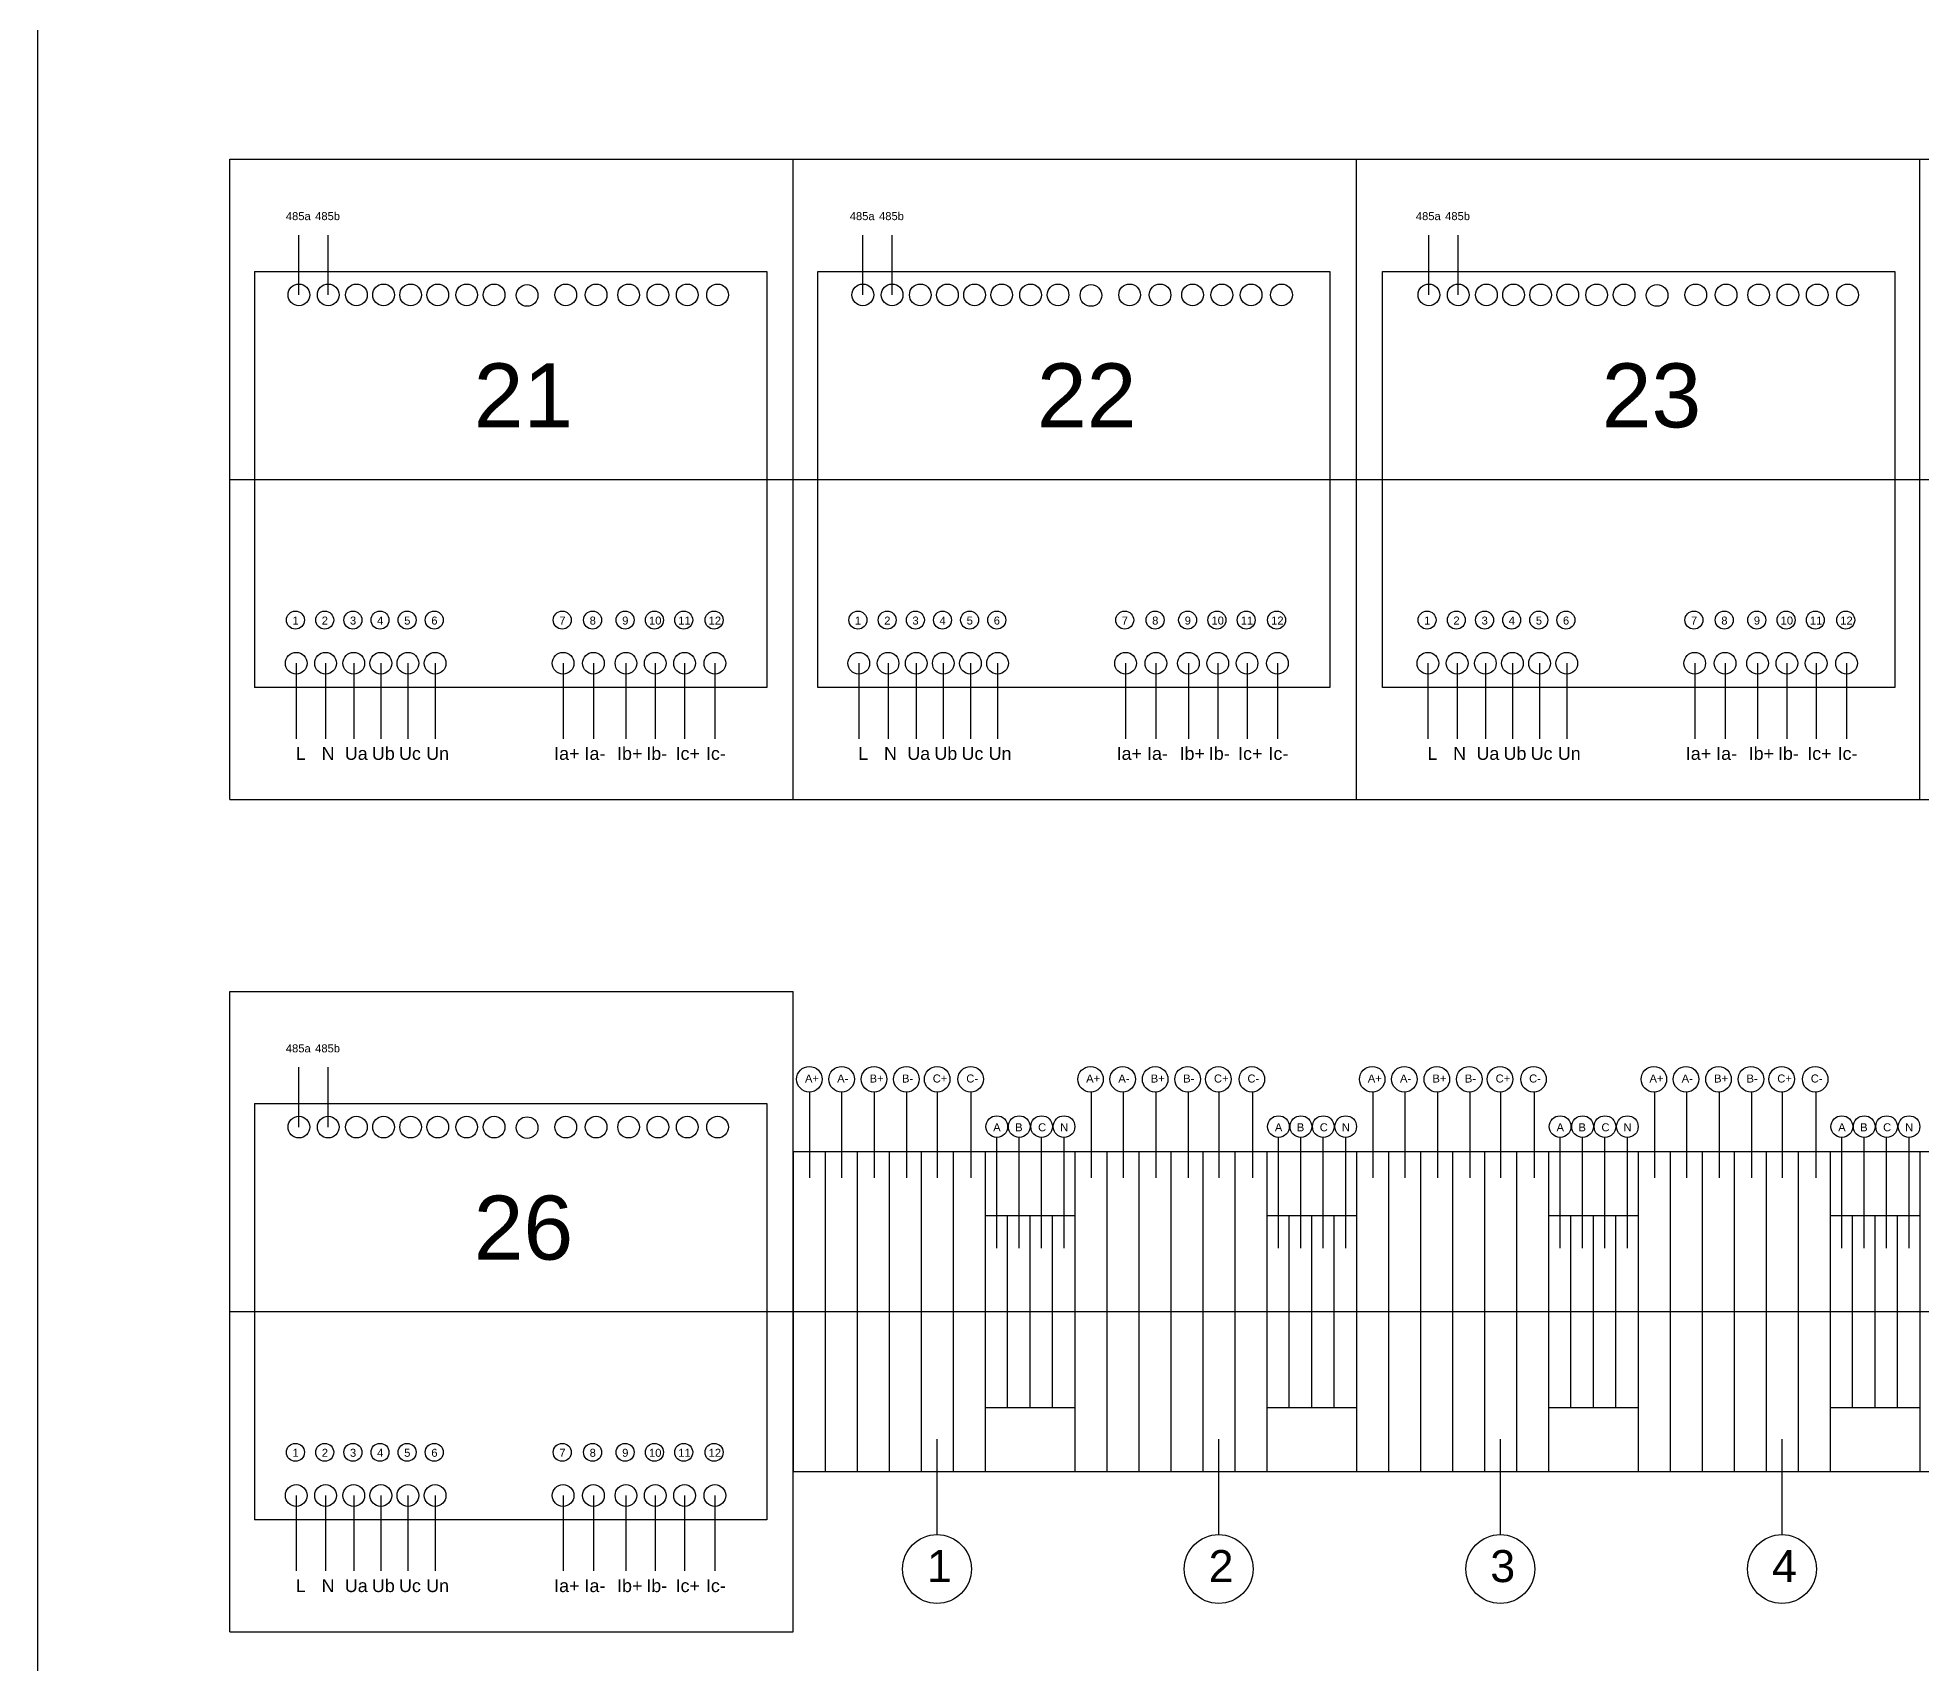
# Model space of a CAD drawing. Header units: millimetres. Extents: x 4250 to 10506, y 600 to 2800.
# Drawn here: x 4304 to 4892, y 1080 to 1588 of the extents above; entities that cross this region are included whole.
import ezdxf

# ---------------------------------------------------------------- set-up
doc = ezdxf.new("R2010")
doc.units = ezdxf.units.MM
doc.styles.get("Standard").update_dxf_attribs({"font": 'arial.ttf'})

msp = doc.modelspace()

# ---------------------------------------------------------------- linework, layer by layer
for p, q in [((4303.727, 599.808), (4303.727, 2799.808)), ((4363.727, 1349.808), (4363.727, 1549.808)), ((4363.727, 1549.808), (5243.727, 1549.808)), ((4539.727, 1349.808), (4539.727, 1549.808)), ((4715.727, 1349.808), (4715.727, 1549.808)), ((4891.727, 1349.808), (4891.727, 1549.808)), ((4385.35, 1507.452), (4385.35, 1526.142)), ((4394.499, 1507.452), (4394.499, 1526.142)), ((4561.529, 1507.452), (4561.529, 1526.142)), ((4570.678, 1507.452), (4570.678, 1526.142)), ((4738.387, 1507.452), (4738.387, 1526.142)), ((4747.536, 1507.452), (4747.536, 1526.142)), ((4371.485, 1514.808), (4531.485, 1514.808)), ((4371.485, 1514.808), (4371.485, 1384.808)), ((4531.485, 1514.808), (4531.485, 1384.808)), ((4547.454, 1384.808), (4547.454, 1514.808)), ((4547.454, 1514.808), (4707.454, 1514.808)), ((4707.454, 1514.808), (4707.454, 1384.808)), ((4723.91, 1384.808), (4723.91, 1514.808)), ((4723.91, 1514.808), (4883.91, 1514.808)), ((4883.91, 1514.808), (4883.91, 1384.808)), ((4539.727, 1399.808), (4539.727, 1499.808)), ((4715.727, 1399.808), (4715.727, 1499.808)), ((4891.727, 1399.808), (4891.727, 1499.808)), ((4363.727, 1449.808), (5243.727, 1449.808)), ((4384.51, 1392.362), (4384.51, 1368.782)), ((4393.659, 1392.362), (4393.659, 1368.782)), ((4402.469, 1392.362), (4402.469, 1368.782)), ((4410.941, 1392.362), (4410.941, 1368.782)), ((4419.412, 1392.362), (4419.412, 1368.782)), ((4427.883, 1392.362), (4427.883, 1368.782)), ((4467.869, 1392.362), (4467.869, 1368.782)), ((4477.357, 1392.362), (4477.357, 1368.782)), ((4487.523, 1392.362), (4487.523, 1368.782)), ((4496.672, 1392.362), (4496.672, 1368.782)), ((4505.821, 1392.362), (4505.821, 1368.782)), ((4515.309, 1392.362), (4515.309, 1368.782)), ((4560.244, 1392.362), (4560.244, 1368.782)), ((4569.393, 1392.362), (4569.393, 1368.782)), ((4578.203, 1392.362), (4578.203, 1368.782)), ((4586.675, 1392.362), (4586.675, 1368.782)), ((4595.146, 1392.362), (4595.146, 1368.782)), ((4603.618, 1392.362), (4603.618, 1368.782)), ((4643.603, 1392.362), (4643.603, 1368.782)), ((4653.091, 1392.362), (4653.091, 1368.782)), ((4663.257, 1392.362), (4663.257, 1368.782)), ((4672.406, 1392.362), (4672.406, 1368.782)), ((4681.555, 1392.362), (4681.555, 1368.782)), ((4691.043, 1392.362), (4691.043, 1368.782)), ((4738.063, 1392.362), (4738.063, 1368.782)), ((4747.212, 1392.362), (4747.212, 1368.782)), ((4756.022, 1392.362), (4756.022, 1368.782)), ((4764.494, 1392.362), (4764.494, 1368.782)), ((4772.965, 1392.362), (4772.965, 1368.782)), ((4781.437, 1392.362), (4781.437, 1368.782)), ((4821.422, 1392.362), (4821.422, 1368.782)), ((4830.91, 1392.362), (4830.91, 1368.782)), ((4841.076, 1392.362), (4841.076, 1368.782)), ((4850.225, 1392.362), (4850.225, 1368.782)), ((4859.374, 1392.362), (4859.374, 1368.782)), ((4868.862, 1392.362), (4868.862, 1368.782)), ((4531.485, 1384.808), (4371.485, 1384.808)), ((4707.454, 1384.808), (4547.454, 1384.808)), ((4883.91, 1384.808), (4723.91, 1384.808)), ((4363.727, 1349.808), (5243.727, 1349.808)), ((4363.727, 1089.808), (4363.727, 1289.808)), ((4539.727, 1089.808), (4539.727, 1289.808)), ((4385.35, 1247.452), (4385.35, 1266.142)), ((4394.499, 1247.452), (4394.499, 1266.142)), ((4371.485, 1254.808), (4531.485, 1254.808)), ((4371.485, 1254.808), (4371.485, 1124.808)), ((4531.485, 1254.808), (4531.485, 1124.808)), ((4544.831, 1258.41), (4544.831, 1231.652)), ((4554.89, 1258.41), (4554.89, 1231.652)), ((4565.019, 1258.41), (4565.019, 1231.652)), ((4575.148, 1258.41), (4575.148, 1231.652)), ((4584.751, 1258.41), (4584.751, 1231.652)), ((4595.23, 1258.41), (4595.23, 1231.652)), ((4632.831, 1258.41), (4632.831, 1231.652)), ((4642.89, 1258.41), (4642.89, 1231.652)), ((4653.019, 1258.41), (4653.019, 1231.652)), ((4663.148, 1258.41), (4663.148, 1231.652)), ((4672.751, 1258.41), (4672.751, 1231.652)), ((4683.23, 1258.41), (4683.23, 1231.652)), ((4720.831, 1258.41), (4720.831, 1231.652)), ((4730.89, 1258.41), (4730.89, 1231.652)), ((4741.019, 1258.41), (4741.019, 1231.652)), ((4751.148, 1258.41), (4751.148, 1231.652)), ((4760.751, 1258.41), (4760.751, 1231.652)), ((4771.23, 1258.41), (4771.23, 1231.652)), ((4808.831, 1258.41), (4808.831, 1231.652)), ((4818.89, 1258.41), (4818.89, 1231.652)), ((4829.019, 1258.41), (4829.019, 1231.652)), ((4839.148, 1258.41), (4839.148, 1231.652)), ((4848.751, 1258.41), (4848.751, 1231.652)), ((4859.23, 1258.41), (4859.23, 1231.652)), ((4539.727, 1139.808), (4539.727, 1239.808)), ((4539.727, 1139.808), (4539.727, 1239.808)), ((4549.727, 1239.808), (4549.727, 1139.808)), ((4559.727, 1239.808), (4559.727, 1139.808)), ((4569.727, 1239.808), (4569.727, 1139.808)), ((4579.727, 1239.808), (4579.727, 1139.808)), ((4589.727, 1239.808), (4589.727, 1139.808)), ((4599.727, 1239.808), (4599.727, 1139.808)), ((4637.727, 1239.808), (4637.727, 1139.808)), ((4647.727, 1239.808), (4647.727, 1139.808)), ((4657.727, 1239.808), (4657.727, 1139.808)), ((4667.727, 1239.808), (4667.727, 1139.808)), ((4677.727, 1239.808), (4677.727, 1139.808)), ((4687.727, 1239.808), (4687.727, 1139.808)), ((4725.727, 1239.808), (4725.727, 1139.808)), ((4735.727, 1239.808), (4735.727, 1139.808)), ((4745.727, 1239.808), (4745.727, 1139.808)), ((4755.727, 1239.808), (4755.727, 1139.808)), ((4765.727, 1239.808), (4765.727, 1139.808)), ((4775.727, 1239.808), (4775.727, 1139.808)), ((4813.727, 1239.808), (4813.727, 1139.808)), ((4823.727, 1239.808), (4823.727, 1139.808)), ((4833.727, 1239.808), (4833.727, 1139.808)), ((4843.727, 1239.808), (4843.727, 1139.808)), ((4853.727, 1239.808), (4853.727, 1139.808)), ((4863.727, 1239.808), (4863.727, 1139.808)), ((4363.727, 1189.808), (5243.727, 1189.808)), ((4384.51, 1132.362), (4384.51, 1108.782)), ((4393.659, 1132.362), (4393.659, 1108.782)), ((4402.469, 1132.362), (4402.469, 1108.782)), ((4410.941, 1132.362), (4410.941, 1108.782)), ((4419.412, 1132.362), (4419.412, 1108.782)), ((4427.883, 1132.362), (4427.883, 1108.782)), ((4467.869, 1132.362), (4467.869, 1108.782)), ((4477.357, 1132.362), (4477.357, 1108.782)), ((4487.523, 1132.362), (4487.523, 1108.782)), ((4496.672, 1132.362), (4496.672, 1108.782)), ((4505.821, 1132.362), (4505.821, 1108.782)), ((4515.309, 1132.362), (4515.309, 1108.782)), ((4531.485, 1124.808), (4371.485, 1124.808))]:
    msp.add_line(p, q)
at = {"color": 1}
for p, q in [((4539.727, 1239.808), (4539.727, 1139.808)), ((4599.727, 1239.808), (4599.727, 1139.808)), ((4599.727, 1239.808), (4599.727, 1139.808)), ((4627.727, 1239.808), (4627.727, 1139.808)), ((4687.727, 1239.808), (4687.727, 1139.808)), ((4687.727, 1239.808), (4687.727, 1139.808)), ((4715.727, 1239.808), (4715.727, 1139.808)), ((4775.727, 1239.808), (4775.727, 1139.808)), ((4775.727, 1239.808), (4775.727, 1139.808)), ((4803.727, 1239.808), (4803.727, 1139.808)), ((4863.727, 1239.808), (4863.727, 1139.808)), ((4863.727, 1239.808), (4863.727, 1139.808)), ((4891.727, 1239.808), (4891.727, 1139.808))]:
    msp.add_line(p, q, dxfattribs=at)
for centre, radius in [((4385.35, 1507.452), 3.389), ((4394.499, 1507.452), 3.389), ((4403.31, 1507.452), 3.389), ((4411.781, 1507.452), 3.389), ((4420.253, 1507.452), 3.389), ((4428.724, 1507.452), 3.389), ((4437.755, 1507.452), 3.389), ((4446.333, 1507.452), 3.389), ((4456.626, 1507.28), 3.389), ((4468.709, 1507.452), 3.389), ((4478.198, 1507.452), 3.389), ((4488.363, 1507.452), 3.389), ((4497.512, 1507.452), 3.389), ((4506.662, 1507.452), 3.389), ((4516.15, 1507.452), 3.389), ((4561.529, 1507.452), 3.389), ((4570.678, 1507.452), 3.389), ((4579.489, 1507.452), 3.389), ((4587.96, 1507.452), 3.389), ((4596.431, 1507.452), 3.389), ((4604.903, 1507.452), 3.389), ((4613.934, 1507.452), 3.389), ((4622.512, 1507.452), 3.389), ((4632.804, 1507.28), 3.389), ((4644.888, 1507.452), 3.389), ((4654.376, 1507.452), 3.389), ((4664.542, 1507.452), 3.389), ((4673.691, 1507.452), 3.389), ((4682.841, 1507.452), 3.389), ((4692.329, 1507.452), 3.389), ((4738.387, 1507.452), 3.389), ((4747.536, 1507.452), 3.389), ((4756.346, 1507.452), 3.389), ((4764.818, 1507.452), 3.389), ((4773.289, 1507.452), 3.389), ((4781.76, 1507.452), 3.389), ((4790.792, 1507.452), 3.389), ((4799.369, 1507.452), 3.389), ((4809.662, 1507.28), 3.389), ((4821.746, 1507.452), 3.389), ((4831.234, 1507.452), 3.389), ((4841.4, 1507.452), 3.389), ((4850.549, 1507.452), 3.389), ((4859.698, 1507.452), 3.389), ((4869.186, 1507.452), 3.389), ((4384.252, 1405.846), 2.807), ((4393.401, 1405.846), 2.807), ((4402.212, 1405.846), 2.807), ((4410.683, 1405.846), 2.807), ((4419.155, 1405.846), 2.807), ((4427.626, 1405.846), 2.807), ((4467.611, 1405.846), 2.807), ((4477.099, 1405.846), 2.807), ((4487.265, 1405.846), 2.807), ((4496.414, 1405.846), 2.807), ((4505.564, 1405.846), 2.807), ((4515.052, 1405.846), 2.807), ((4559.986, 1405.846), 2.807), ((4569.136, 1405.846), 2.807), ((4577.946, 1405.846), 2.807), ((4586.417, 1405.846), 2.807), ((4594.889, 1405.846), 2.807), ((4603.36, 1405.846), 2.807), ((4643.346, 1405.846), 2.807), ((4652.834, 1405.846), 2.807), ((4663, 1405.846), 2.807), ((4672.149, 1405.846), 2.807), ((4681.298, 1405.846), 2.807), ((4690.786, 1405.846), 2.807), ((4737.805, 1405.846), 2.807), ((4746.955, 1405.846), 2.807), ((4755.765, 1405.846), 2.807), ((4764.236, 1405.846), 2.807), ((4772.708, 1405.846), 2.807), ((4781.179, 1405.846), 2.807), ((4821.165, 1405.846), 2.807), ((4830.653, 1405.846), 2.807), ((4840.819, 1405.846), 2.807), ((4849.968, 1405.846), 2.807), ((4859.117, 1405.846), 2.807), ((4868.605, 1405.846), 2.807), ((4384.51, 1392.362), 3.389), ((4393.659, 1392.362), 3.389), ((4402.469, 1392.362), 3.389), ((4410.941, 1392.362), 3.389), ((4419.412, 1392.362), 3.389), ((4427.883, 1392.362), 3.389), ((4467.869, 1392.362), 3.389), ((4477.357, 1392.362), 3.389), ((4487.523, 1392.362), 3.389), ((4496.672, 1392.362), 3.389), ((4505.821, 1392.362), 3.389), ((4515.309, 1392.362), 3.389), ((4560.244, 1392.362), 3.389), ((4569.393, 1392.362), 3.389), ((4578.203, 1392.362), 3.389), ((4586.675, 1392.362), 3.389), ((4595.146, 1392.362), 3.389), ((4603.618, 1392.362), 3.389), ((4643.603, 1392.362), 3.389), ((4653.091, 1392.362), 3.389), ((4663.257, 1392.362), 3.389), ((4672.406, 1392.362), 3.389), ((4681.555, 1392.362), 3.389), ((4691.043, 1392.362), 3.389), ((4738.063, 1392.362), 3.389), ((4747.212, 1392.362), 3.389), ((4756.022, 1392.362), 3.389), ((4764.494, 1392.362), 3.389), ((4772.965, 1392.362), 3.389), ((4781.437, 1392.362), 3.389), ((4821.422, 1392.362), 3.389), ((4830.91, 1392.362), 3.389), ((4841.076, 1392.362), 3.389), ((4850.225, 1392.362), 3.389), ((4859.374, 1392.362), 3.389), ((4868.862, 1392.362), 3.389), ((4544.831, 1262.401), 3.991), ((4554.89, 1262.401), 3.991), ((4565.019, 1262.401), 3.991), ((4575.148, 1262.401), 3.991), ((4584.751, 1262.401), 3.991), ((4595.23, 1262.401), 3.991), ((4632.67, 1262.398), 3.991), ((4642.729, 1262.398), 3.991), ((4652.858, 1262.398), 3.991), ((4662.987, 1262.398), 3.991), ((4672.59, 1262.398), 3.991), ((4683.069, 1262.398), 3.991), ((4720.67, 1262.401), 3.991), ((4730.729, 1262.401), 3.991), ((4740.858, 1262.401), 3.991), ((4750.987, 1262.401), 3.991), ((4760.59, 1262.401), 3.991), ((4771.069, 1262.401), 3.991), ((4808.67, 1262.401), 3.991), ((4818.729, 1262.401), 3.991), ((4828.858, 1262.401), 3.991), ((4838.987, 1262.401), 3.991), ((4848.59, 1262.401), 3.991), ((4859.069, 1262.401), 3.991), ((4385.35, 1247.452), 3.389), ((4394.499, 1247.452), 3.389), ((4403.31, 1247.452), 3.389), ((4411.781, 1247.452), 3.389), ((4420.253, 1247.452), 3.389), ((4428.724, 1247.452), 3.389), ((4437.755, 1247.452), 3.389), ((4446.333, 1247.452), 3.389), ((4456.626, 1247.28), 3.389), ((4468.709, 1247.452), 3.389), ((4478.198, 1247.452), 3.389), ((4488.363, 1247.452), 3.389), ((4497.512, 1247.452), 3.389), ((4506.662, 1247.452), 3.389), ((4516.15, 1247.452), 3.389), ((4384.252, 1145.846), 2.807), ((4393.401, 1145.846), 2.807), ((4402.212, 1145.846), 2.807), ((4410.683, 1145.846), 2.807), ((4419.155, 1145.846), 2.807), ((4427.626, 1145.846), 2.807), ((4467.611, 1145.846), 2.807), ((4477.099, 1145.846), 2.807), ((4487.265, 1145.846), 2.807), ((4496.414, 1145.846), 2.807), ((4505.564, 1145.846), 2.807), ((4515.052, 1145.846), 2.807), ((4384.51, 1132.362), 3.389), ((4393.659, 1132.362), 3.389), ((4402.469, 1132.362), 3.389), ((4410.941, 1132.362), 3.389), ((4419.412, 1132.362), 3.389), ((4427.883, 1132.362), 3.389), ((4467.869, 1132.362), 3.389), ((4477.357, 1132.362), 3.389), ((4487.523, 1132.362), 3.389), ((4496.672, 1132.362), 3.389), ((4505.821, 1132.362), 3.389), ((4515.309, 1132.362), 3.389)]:
    msp.add_circle(centre, radius)
at = {"layer": 'Defpoints'}
for p, q in [((4363.727, 1289.808), (4539.727, 1289.808)), ((4603.389, 1209.651), (4603.389, 1244.208)), ((4610.389, 1209.651), (4610.389, 1244.208)), ((4617.389, 1209.651), (4617.389, 1244.208)), ((4624.389, 1209.651), (4624.389, 1244.208)), ((4691.389, 1209.651), (4691.389, 1244.208)), ((4698.389, 1209.651), (4698.389, 1244.208)), ((4705.389, 1209.651), (4705.389, 1244.208)), ((4712.389, 1209.651), (4712.389, 1244.208)), ((4779.389, 1209.651), (4779.389, 1244.208)), ((4786.389, 1209.651), (4786.389, 1244.208)), ((4793.389, 1209.651), (4793.389, 1244.208)), ((4800.389, 1209.651), (4800.389, 1244.208)), ((4867.389, 1209.651), (4867.389, 1244.208)), ((4874.389, 1209.651), (4874.389, 1244.208)), ((4881.389, 1209.651), (4881.389, 1244.208)), ((4888.389, 1209.651), (4888.389, 1244.208)), ((4539.727, 1239.808), (4979.727, 1239.808)), ((4627.727, 1239.808), (5067.727, 1239.808)), ((4599.727, 1219.808), (4627.727, 1219.808)), ((4606.727, 1159.808), (4606.727, 1219.808)), ((4613.727, 1219.808), (4613.727, 1159.808)), ((4620.727, 1219.808), (4620.727, 1159.808)), ((4627.727, 1219.808), (4627.727, 1159.808)), ((4687.727, 1219.808), (4715.727, 1219.808)), ((4694.727, 1159.808), (4694.727, 1219.808)), ((4701.727, 1219.808), (4701.727, 1159.808)), ((4708.727, 1219.808), (4708.727, 1159.808)), ((4715.727, 1219.808), (4715.727, 1159.808)), ((4775.727, 1219.808), (4803.727, 1219.808)), ((4782.727, 1159.808), (4782.727, 1219.808)), ((4789.727, 1219.808), (4789.727, 1159.808)), ((4796.727, 1219.808), (4796.727, 1159.808)), ((4803.727, 1219.808), (4803.727, 1159.808)), ((4863.727, 1219.808), (4891.727, 1219.808)), ((4870.727, 1159.808), (4870.727, 1219.808)), ((4877.727, 1219.808), (4877.727, 1159.808)), ((4884.727, 1219.808), (4884.727, 1159.808)), ((4891.727, 1219.808), (4891.727, 1159.808)), ((4599.727, 1159.808), (4627.727, 1159.808)), ((4687.727, 1159.808), (4715.727, 1159.808)), ((4775.727, 1159.808), (4803.727, 1159.808)), ((4863.727, 1159.808), (4891.727, 1159.808)), ((4584.697, 1149.922), (4584.697, 1120.134)), ((4672.697, 1149.922), (4672.697, 1120.134)), ((4760.697, 1149.922), (4760.697, 1120.134)), ((4848.697, 1149.922), (4848.697, 1120.134)), ((4539.727, 1139.808), (4979.727, 1139.808)), ((4627.727, 1139.808), (5067.727, 1139.808)), ((4363.727, 1089.808), (4539.727, 1089.808))]:
    msp.add_line(p, q, dxfattribs=at)
for centre, radius in [((4603.389, 1247.596), 3.388), ((4610.389, 1247.596), 3.388), ((4617.389, 1247.596), 3.388), ((4624.389, 1247.596), 3.388), ((4691.389, 1247.596), 3.388), ((4698.389, 1247.596), 3.388), ((4705.389, 1247.596), 3.388), ((4712.389, 1247.596), 3.388), ((4779.389, 1247.596), 3.388), ((4786.389, 1247.596), 3.388), ((4793.389, 1247.596), 3.388), ((4800.389, 1247.596), 3.388), ((4867.389, 1247.596), 3.388), ((4874.389, 1247.596), 3.388), ((4881.389, 1247.596), 3.388), ((4888.389, 1247.596), 3.388), ((4584.697, 1109.382), 10.752), ((4672.697, 1109.382), 10.752), ((4760.697, 1109.382), 10.752), ((4848.697, 1109.382), 10.752)]:
    msp.add_circle(centre, radius, dxfattribs=at)

# ---------------------------------------------------------------- texts
at = {"attachment_point": 1}
for s, width, insert, char_height in [('485a', 6.08527, (4381.267, 1533.305), 2.5), ('485b', 6.08527, (4390.416, 1533.305), 2.5), ('485a', 6.08527, (4557.446, 1533.305), 2.5), ('485b', 6.08527, (4566.595, 1533.305), 2.5), ('485a', 6.08527, (4734.304, 1533.305), 2.5), ('485b', 6.08527, (4743.453, 1533.305), 2.5), ('21', 33.94934, (4439.956, 1486.051), 20), ('22', 33.94934, (4615.925, 1486.051), 20), ('23', 33.94934, (4792.381, 1486.051), 20), ('1', 3.30507, (4383.333, 1406.954), 2.5), ('2', 3.30507, (4392.483, 1406.954), 2.5), ('3', 3.30507, (4401.293, 1406.954), 2.5), ('4', 3.30507, (4409.764, 1406.954), 2.5), ('5', 3.30507, (4418.236, 1406.954), 2.5), ('6', 3.30507, (4426.707, 1406.954), 2.5), ('7', 3.30507, (4466.693, 1406.954), 2.5), ('8', 3.30507, (4476.181, 1406.954), 2.5), ('9', 3.30507, (4486.347, 1406.954), 2.5), ('10', 3.30507, (4494.719, 1406.954), 2.5), ('11', 3.30507, (4503.868, 1406.954), 2.5), ('12', 3.30507, (4513.356, 1406.954), 2.5), ('1', 3.30507, (4559.068, 1406.954), 2.5), ('2', 3.30507, (4568.217, 1406.954), 2.5), ('3', 3.30507, (4577.027, 1406.954), 2.5), ('4', 3.30507, (4585.499, 1406.954), 2.5), ('5', 3.30507, (4593.97, 1406.954), 2.5), ('6', 3.30507, (4602.442, 1406.954), 2.5), ('7', 3.30507, (4642.427, 1406.954), 2.5), ('8', 3.30507, (4651.915, 1406.954), 2.5), ('9', 3.30507, (4662.081, 1406.954), 2.5), ('10', 3.30507, (4670.454, 1406.954), 2.5), ('11', 3.30507, (4679.603, 1406.954), 2.5), ('12', 3.30507, (4689.091, 1406.954), 2.5), ('1', 3.30507, (4736.887, 1406.954), 2.5), ('2', 3.30507, (4746.036, 1406.954), 2.5), ('3', 3.30507, (4754.846, 1406.954), 2.5), ('4', 3.30507, (4763.318, 1406.954), 2.5), ('5', 3.30507, (4771.789, 1406.954), 2.5), ('6', 3.30507, (4780.261, 1406.954), 2.5), ('7', 3.30507, (4820.246, 1406.954), 2.5), ('8', 3.30507, (4829.734, 1406.954), 2.5), ('9', 3.30507, (4839.9, 1406.954), 2.5), ('10', 3.30507, (4848.273, 1406.954), 2.5), ('11', 3.30507, (4857.422, 1406.954), 2.5), ('12', 3.30507, (4866.91, 1406.954), 2.5), ('L', 6.08527, (4384.369, 1366.183), 4), ('N', 6.08527, (4392.417, 1366.183), 4), ('Ua', 6.08527, (4399.686, 1366.183), 4), ('Ub', 6.08527, (4408.157, 1366.183), 4), ('Uc', 6.08527, (4416.629, 1366.183), 4), ('Un', 6.08527, (4425.1, 1366.183), 4), ('Ia+', 6.08527, (4465.085, 1366.183), 4), ('Ia-', 6.08527, (4474.573, 1366.183), 4), ('Ib+', 6.08527, (4484.739, 1366.183), 4), ('Ib-', 6.08527, (4493.888, 1366.183), 4), ('Ic+', 6.08527, (4503.038, 1366.183), 4), ('Ic-', 6.08527, (4512.526, 1366.183), 4), ('L', 6.08527, (4560.103, 1366.183), 4), ('N', 6.08527, (4568.151, 1366.183), 4), ('Ua', 6.08527, (4575.42, 1366.183), 4), ('Ub', 6.08527, (4583.891, 1366.183), 4), ('Uc', 6.08527, (4592.363, 1366.183), 4), ('Un', 6.08527, (4600.834, 1366.183), 4), ('Ia+', 6.08527, (4640.82, 1366.183), 4), ('Ia-', 6.08527, (4650.308, 1366.183), 4), ('Ib+', 6.08527, (4660.474, 1366.183), 4), ('Ib-', 6.08527, (4669.623, 1366.183), 4), ('Ic+', 6.08527, (4678.772, 1366.183), 4), ('Ic-', 6.08527, (4688.26, 1366.183), 4), ('L', 6.08527, (4737.922, 1366.183), 4), ('N', 6.08527, (4745.97, 1366.183), 4), ('Ua', 6.08527, (4753.239, 1366.183), 4), ('Ub', 6.08527, (4761.71, 1366.183), 4), ('Uc', 6.08527, (4770.182, 1366.183), 4), ('Un', 6.08527, (4778.653, 1366.183), 4), ('Ia+', 6.08527, (4818.639, 1366.183), 4), ('Ia-', 6.08527, (4828.127, 1366.183), 4), ('Ib+', 6.08527, (4838.293, 1366.183), 4), ('Ib-', 6.08527, (4847.442, 1366.183), 4), ('Ic+', 6.08527, (4856.591, 1366.183), 4), ('Ic-', 6.08527, (4866.079, 1366.183), 4), ('485a', 6.08527, (4381.267, 1273.305), 2.5), ('485b', 6.08527, (4390.416, 1273.305), 2.5), ('A+', 7.77997, (4543.456, 1263.887), 2.5), ('A-', 7.77997, (4553.515, 1263.887), 2.5), ('B+', 7.77997, (4563.644, 1263.887), 2.5), ('B-', 7.77997, (4573.773, 1263.887), 2.5), ('C+', 7.77997, (4583.375, 1263.887), 2.5), ('C-', 7.77997, (4593.855, 1263.887), 2.5), ('A+', 7.77997, (4631.295, 1263.883), 2.5), ('A-', 7.77997, (4641.354, 1263.883), 2.5), ('B+', 7.77997, (4651.483, 1263.883), 2.5), ('B-', 7.77997, (4661.612, 1263.883), 2.5), ('C+', 7.77997, (4671.215, 1263.883), 2.5), ('C-', 7.77997, (4681.694, 1263.883), 2.5), ('A+', 7.77997, (4719.295, 1263.887), 2.5), ('A-', 7.77997, (4729.354, 1263.887), 2.5), ('B+', 7.77997, (4739.483, 1263.887), 2.5), ('B-', 7.77997, (4749.612, 1263.887), 2.5), ('C+', 7.77997, (4759.215, 1263.887), 2.5), ('C-', 7.77997, (4769.694, 1263.887), 2.5), ('A+', 7.77997, (4807.295, 1263.887), 2.5), ('A-', 7.77997, (4817.354, 1263.887), 2.5), ('B+', 7.77997, (4827.483, 1263.887), 2.5), ('B-', 7.77997, (4837.612, 1263.887), 2.5), ('C+', 7.77997, (4847.215, 1263.887), 2.5), ('C-', 7.77997, (4857.694, 1263.887), 2.5), ('26', 33.94934, (4439.956, 1226.051), 20), ('1', 3.30507, (4383.333, 1146.954), 2.5), ('2', 3.30507, (4392.483, 1146.954), 2.5), ('3', 3.30507, (4401.293, 1146.954), 2.5), ('4', 3.30507, (4409.764, 1146.954), 2.5), ('5', 3.30507, (4418.236, 1146.954), 2.5), ('6', 3.30507, (4426.707, 1146.954), 2.5), ('7', 3.30507, (4466.693, 1146.954), 2.5), ('8', 3.30507, (4476.181, 1146.954), 2.5), ('9', 3.30507, (4486.347, 1146.954), 2.5), ('10', 3.30507, (4494.719, 1146.954), 2.5), ('11', 3.30507, (4503.868, 1146.954), 2.5), ('12', 3.30507, (4513.356, 1146.954), 2.5), ('Ub', 6.08527, (4408.157, 1106.183), 4), ('Ib+', 6.08527, (4484.739, 1106.183), 4), ('Ib-', 6.08527, (4493.888, 1106.183), 4), ('L', 6.08527, (4384.369, 1106.183), 4), ('N', 6.08527, (4392.417, 1106.183), 4), ('Ua', 6.08527, (4399.686, 1106.183), 4), ('Uc', 6.08527, (4416.629, 1106.183), 4), ('Un', 6.08527, (4425.1, 1106.183), 4), ('Ia+', 6.08527, (4465.085, 1106.183), 4), ('Ia-', 6.08527, (4474.573, 1106.183), 4), ('Ic+', 6.08527, (4503.038, 1106.183), 4), ('Ic-', 6.08527, (4512.526, 1106.183), 4)]:
    msp.add_mtext_dynamic_manual_height_columns(s, width=width, gutter_width=12.5, heights=[0], dxfattribs=dict(at, insert=insert, char_height=char_height))
at = {"layer": 'Defpoints', "attachment_point": 1}
for s, width, insert, char_height in [('A', 5.05879, (4602.257, 1248.638), 2.5), ('B', 5.05879, (4609.112, 1248.638), 2.5), ('C', 5.05879, (4616.289, 1248.638), 2.5), ('N', 5.05879, (4623.19, 1248.638), 2.5), ('A', 5.05879, (4690.257, 1248.638), 2.5), ('B', 5.05879, (4697.112, 1248.638), 2.5), ('C', 5.05879, (4704.289, 1248.638), 2.5), ('N', 5.05879, (4711.19, 1248.638), 2.5), ('A', 5.05879, (4778.257, 1248.638), 2.5), ('B', 5.05879, (4785.112, 1248.638), 2.5), ('C', 5.05879, (4792.289, 1248.638), 2.5), ('N', 5.05879, (4799.19, 1248.638), 2.5), ('A', 5.05879, (4866.257, 1248.638), 2.5), ('B', 5.05879, (4873.112, 1248.638), 2.5), ('C', 5.05879, (4880.289, 1248.638), 2.5), ('N', 5.05879, (4887.19, 1248.638), 2.5), ('1', 13.87061, (4581.559, 1115.302), 10), ('2', 13.87061, (4669.559, 1115.302), 10), ('3', 13.87061, (4757.559, 1115.302), 10), ('4', 13.87061, (4845.559, 1115.302), 10)]:
    msp.add_mtext_dynamic_manual_height_columns(s, width=width, gutter_width=12.5, heights=[0], dxfattribs=dict(at, insert=insert, char_height=char_height))

doc.saveas('drawing.dxf')
